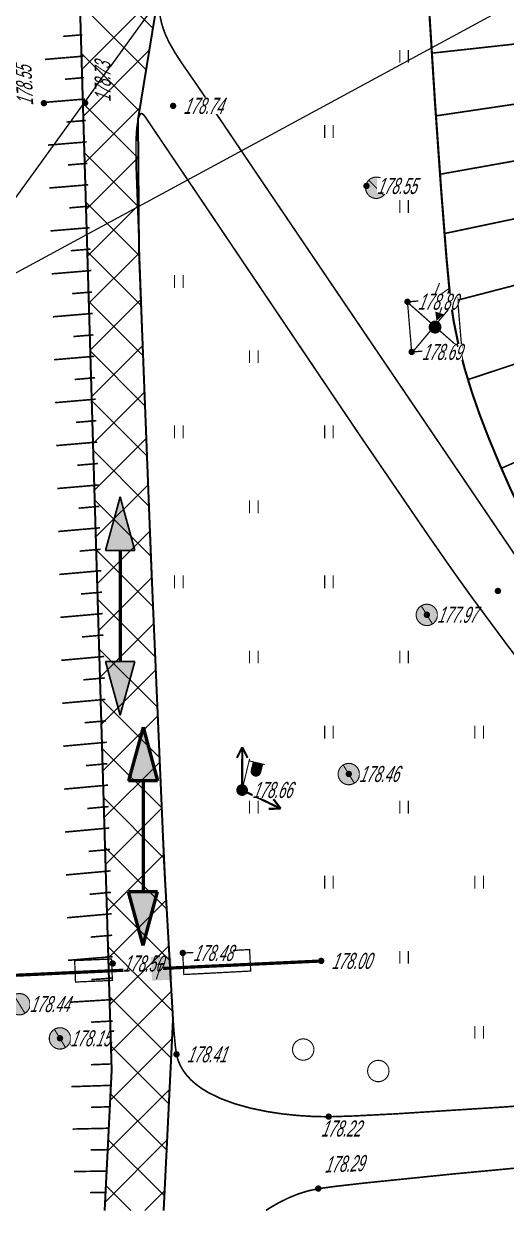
# Model space of a CAD drawing. Header units: millimetres. Extents: x 152217 to 562659, y 54507 to 219294.
# Drawn here: x 559881.5 to 559926.5, y 218900.4 to 219011.1 of the extents above; entities that cross this region are included whole.
import ezdxf

# ---------------------------------------------------------------- set-up
doc = ezdxf.new("R2010")
doc.units = ezdxf.units.MM
for name, pattern in [('Cплошная', [0]), ('Cплошная_0.50', [0]), ('Пунктирная 1_0.50', [0.5, 0, -0.5]), ('Штриховая 1.5-1.5_0.50', [1.5, 0.75, -0.75])]:
    doc.linetypes.add(name, pattern=pattern)
doc.layers.get('0').update_dxf_attribs({"lineweight": 18})
doc.layers.add('ИИ_ОФОРМЛЕНИЕ_025', color=7, linetype='Continuous', lineweight=25)
for name, color, linetype in [('Колодцы без разделения по назначению', 7, 'Continuous'), ('Контур здания', 7, 'Continuous'), ('Леса естественные высокоствольные', 7, 'Continuous'), ('ЛЭП н.напряж. застроен. терр.', 7, 'Continuous'), ('Молниеотвод_ на мет. столб', 7, 'Continuous'), ('Проезжие части улиц и тротуаров (без бортового камня)', 7, 'Continuous'), ('Растительность травяная луговая', 7, 'Continuous'), ('Рельеф', 7, 'Continuous'), ('Тепло наземн.', 7, 'Continuous'), ('Фонарь электр._ на ж.б. столб', 7, 'Continuous')]:
    doc.layers.add(name, color=color, linetype=linetype)
doc.styles.get("Standard").update_dxf_attribs({"font": 'simplex.shx', "width": 0.6, "oblique": 15})

# ---------------------------------------------------------------- blocks, each defined once
blk = doc.blocks.new('2011 - 401 трава')
at = {"color": 7, "linetype": 'Continuous', "lineweight": 0, "const_width": 0.1, "flags": 128}
for points in [[(0, 0), (0, 1.2)], [(0.8, 0), (0.8, 1.2)]]:
    blk.add_lwpolyline(points, dxfattribs=at)
blk = doc.blocks.new('2004 - 372 лес сажен d-2.0')
at = {"color": 7, "linetype": 'Continuous', "lineweight": 0, "const_width": 0.1, "flags": 128}
blk.add_lwpolyline([(0, 1), (0.269797, 0.962917), (0.519584, 0.854419), (0.730836, 0.682553), (0.887885, 0.460065), (0.979084, 0.203456), (0.997669, -0.068242), (0.942261, -0.33488), (0.81697, -0.57668), (0.631088, -0.775711), (0.398401, -0.917211), (0.136167, -0.990686), (-0.136167, -0.990686), (-0.398401, -0.917211), (-0.631088, -0.775711), (-0.81697, -0.57668), (-0.942261, -0.33488), (-0.997669, -0.068242), (-0.979084, 0.203456), (-0.887885, 0.460065), (-0.730836, 0.682553), (-0.519584, 0.854419), (-0.269797, 0.962917), (0, 1)], close=True, dxfattribs=at)
blk = doc.blocks.new('4031 - 114.4 ЛЭП низкого напряжения_MIRROR')
at = {"color": 7, "linetype": 'Continuous', "lineweight": 0, "const_width": 0.2, "flags": 128}
for points in [[(-4, 0), (-3, 0.5)], [(-3, -0.5), (-4, 0)], [(-0.5, 0), (-4, 0)]]:
    blk.add_lwpolyline(points, dxfattribs=at)
blk = doc.blocks.new('4031 - 114.4 ЛЭП низкого напряжения')
at = {"color": 7, "linetype": 'Continuous', "lineweight": 0, "const_width": 0.2, "flags": 128}
for points in [[(0.5, 0), (4, 0)], [(4, 0), (3, 0.5)], [(3, -0.5), (4, 0)]]:
    blk.add_lwpolyline(points, dxfattribs=at)
blk = doc.blocks.new('48 - 117.1 колодц.смотр.без раздел.по назначен d-2.0')
at = {"true_color": 0xffffff}
blk.add_hatch(color=7, dxfattribs=at).paths.add_polyline_path([(-0.00002, 1), (-0.3827, 0.92388), (-0.70712, 0.70712), (-0.92388, 0.3827), (-1, 0), (-0.92388, -0.38268), (-0.70712, -0.7071), (-0.3827, -0.92386), (0, -0.99998), (0.38268, -0.92386), (0.7071, -0.7071), (0.92386, -0.38268), (0.99998, 0.00002), (0.92386, 0.3827), (0.7071, 0.70712), (0.38268, 0.92388)])
at = {"color": 7, "linetype": 'Continuous', "lineweight": 0, "const_width": 0.1, "flags": 128}
blk.add_lwpolyline([(0, 1), (0.269797, 0.962917), (0.519584, 0.854419), (0.730836, 0.682553), (0.887885, 0.460065), (0.979084, 0.203456), (0.997669, -0.068242), (0.942261, -0.33488), (0.81697, -0.57668), (0.631088, -0.775711), (0.398401, -0.917211), (0.136167, -0.990686), (-0.136167, -0.990686), (-0.398401, -0.917211), (-0.631088, -0.775711), (-0.81697, -0.57668), (-0.942261, -0.33488), (-0.997669, -0.068242), (-0.979084, 0.203456), (-0.887885, 0.460065), (-0.730836, 0.682553), (-0.519584, 0.854419), (-0.269797, 0.962917), (0, 1)], close=True, dxfattribs=at)
at = {"color": 7, "linetype": 'Continuous', "lineweight": 0, "true_color": 0xffffff, "const_width": 0.02, "flags": 128}
blk.add_lwpolyline([(0, 1), (-0.382683, 0.92388), (-0.707107, 0.707107), (-0.92388, 0.382683), (-1, 0), (-0.92388, -0.382683), (-0.707107, -0.707107), (-0.382683, -0.92388), (0, -1), (0.382683, -0.92388), (0.707107, -0.707107), (0.92388, -0.382683), (1, 0), (0.92388, 0.382683), (0.707107, 0.707107), (0.382683, 0.92388), (0, 1)], close=True, dxfattribs=at)
at = {"color": 7, "linetype": 'Continuous', "lineweight": 0, "const_width": 0.1, "flags": 128}
blk.add_lwpolyline([(-0.71, 0.71), (0.71, -0.71)], dxfattribs=at)
blk = doc.blocks.new('33 - 110.1.1 фонарь на жб столб')
at = {"true_color": 0xffffff}
for points in [[(1.3, 2.8), (0.4, 2.8), (0.4, 2), (0.46028, 1.775), (0.625, 1.6103), (0.85, 1.55), (1.075, 1.6103), (1.2397, 1.775), (1.3, 2)], [(0, 0.5), (-0.25, 0.43302), (-0.43302, 0.25002), (-0.5, 0.00002), (-0.43302, -0.24998), (-0.25, -0.433), (-0.00002, -0.5), (0.24998, -0.433), (0.433, -0.25), (0.5, 0), (0.433, 0.25), (0.25, 0.43302)]]:
    blk.add_hatch(color=7, dxfattribs=at).paths.add_polyline_path(points)
at = {"color": 7, "linetype": 'Continuous', "lineweight": 0, "const_width": 0.1, "flags": 128}
for points in [[(0, 0.5), (0, 3)], [(0, 2.8), (1.5, 2.8)], [(0.4, 2.8), (0.4, 2)], [(1.3, 2.8), (1.3, 2)], [(1.3, 2), (1.265746, 1.827792), (1.168198, 1.681802), (1.022208, 1.584254), (0.85, 1.55), (0.677792, 1.584254), (0.531802, 1.681802), (0.434254, 1.827792), (0.4, 2)]]:
    blk.add_lwpolyline(points, dxfattribs=at)
at = {"color": 7, "linetype": 'Continuous', "lineweight": 0, "true_color": 0xffffff, "const_width": 0.02, "flags": 128}
for points in [[(1.3, 2.8), (0.4, 2.8), (0.4, 2), (0.460289, 1.775), (0.625, 1.610289), (0.85, 1.55), (1.075, 1.610289), (1.239711, 1.775), (1.3, 2), (1.3, 2.8)], [(0, 0.5), (-0.25, 0.433013), (-0.433013, 0.25), (-0.5, 0), (-0.433013, -0.25), (-0.25, -0.433013), (0, -0.5), (0.25, -0.433013), (0.433013, -0.25), (0.5, 0), (0.433013, 0.25), (0.25, 0.433013), (0, 0.5)]]:
    blk.add_lwpolyline(points, close=True, dxfattribs=at)
at = {"color": 7, "linetype": 'Continuous', "lineweight": 0, "const_width": 0.1, "flags": 128}
for points in [[(0, 0.5), (0.191342, 0.46194), (0.353553, 0.353553), (0.46194, 0.191342), (0.5, 0), (0.46194, -0.191342), (0.353553, -0.353553), (0.191342, -0.46194), (0, -0.5), (-0.191342, -0.46194), (-0.353553, -0.353553), (-0.46194, -0.191342), (-0.5, 0), (-0.46194, 0.191342), (-0.353553, 0.353553), (-0.191342, 0.46194), (0, 0.5)], [(0.086189, -0.05071), (0.096802, 0.025087), (0.05071, 0.086189), (-0.025087, 0.096802), (-0.086189, 0.05071), (-0.096802, -0.025087), (-0.05071, -0.086189), (0.025087, -0.096802), (0.086189, -0.05071)]]:
    blk.add_lwpolyline(points, close=True, dxfattribs=at)
blk = doc.blocks.new('29 - 109.1.2 молниеводы на столбах метал')
for points in [[(0.5, 1.35), (-0.3, 1.4), (0, 0.6)], [(-0.00002, 0.6), (-0.27884, 0.53128), (-0.4938, 0.34084), (-0.59564, 0.07234), (-0.56102, -0.21276), (-0.39788, -0.4491), (-0.1436, -0.58256), (0.14358, -0.58256), (0.39786, -0.4491), (0.561, -0.21276), (0.59562, 0.07234), (0.49378, 0.34084), (0.27882, 0.53128)]]:
    blk.add_hatch(color=7).paths.add_polyline_path(points)
at = {"color": 7, "linetype": 'Continuous', "lineweight": 0, "const_width": 0.1, "flags": 128}
for points in [[(-0.8, 2.4), (-0.55, 4.1)], [(0.5, 3.9), (-0.8, 2.4)], [(0.117261, 1.373921), (0.5, 3.9)]]:
    blk.add_lwpolyline(points, dxfattribs=at)
at = {"color": 7, "linetype": 'Continuous', "lineweight": 0, "const_width": 0.02, "flags": 128}
for points in [[(0.5, 1.35), (-0.3, 1.4), (0, 0.6), (0.5, 1.35)], [(0, 0.6), (-0.278834, 0.531274), (-0.49379, 0.340839), (-0.595625, 0.072322), (-0.56101, -0.212763), (-0.397874, -0.449106), (-0.143589, -0.582565), (0.143589, -0.582565), (0.397874, -0.449106), (0.56101, -0.212763), (0.595625, 0.072322), (0.49379, 0.340839), (0.278834, 0.531274), (0, 0.6)]]:
    blk.add_lwpolyline(points, close=True, dxfattribs=at)
blk = doc.blocks.new('118 - 330 отм высот')
blk.add_hatch(color=7).paths.add_polyline_path([(0.098, 0.12), (0.002, 0.155), (-0.095, 0.121), (-0.146, 0.032), (-0.129, -0.069), (-0.05, -0.135), (0.052, -0.136), (0.131, -0.07), (0.149, 0.031)])
at = {"color": 7, "linetype": 'Continuous', "lineweight": 0, "const_width": 0.01, "flags": 128}
blk.add_lwpolyline([(0.098, 0.12), (0.002, 0.155), (-0.095, 0.121), (-0.146, 0.032), (-0.129, -0.069), (-0.05, -0.135), (0.052, -0.136), (0.131, -0.07), (0.149, 0.031), (0.098, 0.12)], close=True, dxfattribs=at)

msp = doc.modelspace()

# ---------------------------------------------------------------- hatches: boundary and pattern name
at = {"layer": 'ИИ_ОФОРМЛЕНИЕ_025'}
h = msp.add_hatch(color=5, dxfattribs=at)
h.dxf.hatch_style = 1
h.paths.add_polyline_path([(559890.4771, 218946.6331), (559891.8329, 218951.6331), (559889.1213, 218951.6331)])
h.paths.add_polyline_path([(559890.4771, 218966.9947), (559889.1213, 218961.9947), (559891.8329, 218961.9947)])
at = {"layer": 'ИИ_ОФОРМЛЕНИЕ_025', "lineweight": 50}
h = msp.add_hatch(color=1, dxfattribs=at)
h.dxf.hatch_style = 1
h.paths.add_polyline_path([(559892.6115, 218925.1626), (559893.9672, 218930.1626), (559891.2557, 218930.1626)])
h.paths.add_polyline_path([(559892.6115, 218945.5243), (559891.2557, 218940.5243), (559893.9672, 218940.5243)])

# ---------------------------------------------------------------- linework, layer by layer
at = {"layer": 'ИИ_ОФОРМЛЕНИЕ_025', "color": 6}
for p, q in [((559893.5446, 219010.6414), (559886.5681, 219017.6179)), ((559887.1492, 218998.1012), (559892.334, 219003.286)), ((559892.2267, 218993.9988), (559887.1192, 218999.1062)), ((559887.279, 218993.7408), (559892.1843, 218998.6461)), ((559892.2807, 218989.4546), (559887.257, 218994.4783)), ((559887.4088, 218989.3805), (559892.2249, 218994.1967)), ((559892.462, 218984.7833), (559887.3948, 218989.8504)), ((559887.5386, 218985.0202), (559892.2692, 218989.7508)), ((559892.6432, 218980.1119), (559887.5326, 218985.2225)), ((559887.6685, 218980.6599), (559892.4369, 218985.4284)), ((559887.7983, 218976.2996), (559892.6046, 218981.106)), ((559892.8244, 218975.4405), (559887.6704, 218980.5946)), ((559887.9281, 218971.9393), (559892.7723, 218976.7836)), ((559893.0057, 218970.7692), (559887.8082, 218975.9667)), ((559888.0579, 218967.579), (559892.94, 218972.4611)), ((559893.1869, 218966.0978), (559887.946, 218971.3387)), ((559888.1877, 218963.2187), (559893.1077, 218968.1387)), ((559893.3681, 218961.4265), (559888.0838, 218966.7108)), ((559888.3176, 218958.8584), (559893.2754, 218963.8163)), ((559893.5676, 218956.7369), (559888.2216, 218962.0829)), ((559888.4474, 218954.4981), (559893.4474, 218959.4981)), ((559893.772, 218952.0424), (559888.3594, 218957.455)), ((559888.5772, 218950.1378), (559893.6347, 218955.1953)), ((559893.9763, 218947.3479), (559888.4971, 218952.8271)), ((559888.707, 218945.7775), (559893.822, 218950.8925)), ((559894.1807, 218942.6534), (559888.6349, 218948.1991)), ((559888.8369, 218941.4172), (559894.0094, 218946.5897)), ((559894.3851, 218937.9588), (559888.7727, 218943.5712)), ((559888.9667, 218937.0569), (559894.1967, 218942.2869)), ((559894.5895, 218933.2643), (559888.9105, 218938.9433)), ((559889.0965, 218932.6966), (559894.384, 218937.9841)), ((559894.8445, 218928.5192), (559889.0483, 218934.3154)), ((559889.2263, 218928.3363), (559894.5713, 218933.6813)), ((559889.2808, 218905.9401), (559895.1018, 218911.7611)), ((559894.8244, 218906.0887), (559889.5554, 218911.3577)), ((559889.041, 218901.2102), (559894.8709, 218907.0401)), ((559894.615, 218901.8079), (559889.3388, 218907.0842)), ((559891.4756, 218900.4572), (559889.1222, 218902.8106)), ((559892.7782, 218900.4572), (559894.64, 218902.319))]:
    msp.add_line(p, q, dxfattribs=at)
at = {"layer": 'ИИ_ОФОРМЛЕНИЕ_025', "color": 5}
for p, q in [((559890.4771, 218966.9947), (559889.1213, 218961.9947)), ((559890.4771, 218966.9947), (559891.8329, 218961.9947)), ((559891.8329, 218961.9947), (559889.1213, 218961.9947)), ((559891.8329, 218951.6331), (559889.1213, 218951.6331)), ((559890.4771, 218946.6331), (559889.1213, 218951.6331)), ((559890.4771, 218946.6331), (559891.8329, 218951.6331))]:
    msp.add_line(p, q, dxfattribs=at)
at = {"layer": 'ИИ_ОФОРМЛЕНИЕ_025', "color": 5, "lineweight": 50}
msp.add_line((559890.4771, 218961.9947), (559890.4771, 218951.6331), dxfattribs=at)
at = {"layer": 'ИИ_ОФОРМЛЕНИЕ_025', "color": 1, "lineweight": 50}
for p, q in [((559892.6115, 218945.5243), (559891.2557, 218940.5243)), ((559892.6115, 218945.5243), (559893.9672, 218940.5243)), ((559893.9672, 218940.5243), (559891.2557, 218940.5243)), ((559892.6115, 218940.5243), (559892.6115, 218930.1626)), ((559893.9672, 218930.1626), (559891.2557, 218930.1626)), ((559892.6115, 218925.1626), (559891.2557, 218930.1626)), ((559892.6115, 218925.1626), (559893.9672, 218930.1626))]:
    msp.add_line(p, q, dxfattribs=at)
at = {"layer": 'Контур здания', "color": 7, "linetype": 'Cплошная_0.50', "lineweight": 0, "const_width": 0.12, "flags": 128}
for points in [[(559917.2333, 218985.1535), (559922.1503, 218980.8159)], [(559921.9634, 218985.5061), (559917.7915, 218980.5493)]]:
    msp.add_lwpolyline(points, dxfattribs=at)
for points in [[(559917.2633, 218985.1635), (559917.6538, 218980.4899), (559922.3184, 218980.8796), (559921.9279, 218985.5532), (559917.2633, 218985.1635)], [(559896.3103, 218924.4541), (559896.4147, 218922.4518), (559902.6474, 218922.7768), (559902.543, 218924.779), (559896.3103, 218924.4541)], [(559889.6704, 218923.8983), (559889.755, 218921.8997), (559886.3175, 218921.7542), (559886.2328, 218923.7527), (559889.6704, 218923.8983)]]:
    msp.add_lwpolyline(points, close=True, dxfattribs=at)
at = {"layer": 'Проезжие части улиц и тротуаров (без бортового камня)', "color": 7, "linetype": 'Штриховая 1.5-1.5_0.50', "lineweight": 0, "const_width": 0.15, "flags": 128}
for points in [[(559894.5172, 219040.4296), (559894.0054, 219037.2854), (559893.773, 219035.6254), (559893.6043, 219034.1371), (559893.4768, 219032.5078), (559893.4245, 219030.9807), (559893.4436, 219028.6497), (559893.5265, 219025.1082), (559893.8276, 219017.0558), (559894.0305, 219013.5935), (559894.224, 219011.6854), (559894.3445, 219011.1274), (559894.5183, 219010.5594), (559894.7467, 219009.9774), (559895.0322, 219009.3746), (559895.5955, 219008.3811), (559896.3665, 219007.2098), (559896.904, 219006.4419), (559897.8182, 219005.1168), (559903.0771, 218997.3174), (559914.1625, 218980.9417), (559928.1612, 218960.278)], [(559904.0701, 218900.4572), (559904.419, 218900.6857), (559905.2241, 218901.1541), (559906.1636, 218901.6224), (559907.0929, 218901.999), (559908.0183, 218902.2866), (559908.9438, 218902.4864), (559910.5125, 218902.7002), (559913.2574, 218903.0138), (559921.642, 218903.8696), (559933.0383, 218904.937), (559944.8536, 218905.9654), (559957.694, 218906.9831), (559968.0888, 218907.6865), (559979.3497, 218908.2782), (559994.3336, 218908.9431), (560009.6509, 218909.5462), (560025.1119, 218910.0925), (560038.4301, 218910.502), (560047.7407, 218910.7177), (560055.3124, 218910.7856), (560063.1497, 218910.7601), (560071.233, 218910.6317), (560078.5611, 218910.4059), (560082.1744, 218910.2424), (560085.4236, 218910.0535), (560088.2816, 218909.8407), (560090.7308, 218909.6054), (560092.8977, 218909.3714), (560097.2286, 218908.8924), (560100.4108, 218908.4873), (560103.1208, 218908.0761), (560105.5822, 218907.628), (560107.8618, 218907.1307), (560109.9872, 218906.5781), (560112.4113, 218905.8175), (560114.6567, 218904.9587), (560115.7176, 218904.4906), (560116.739, 218903.9959), (560117.7219, 218903.474), (560118.6672, 218902.9245), (560119.6412, 218902.301), (560120.7563, 218901.5289), (560122.1852, 218900.4572)]]:
    msp.add_lwpolyline(points, dxfattribs=at)
msp.add_lwpolyline([(559967.7719, 218915.1816), (559967.9627, 218915.352), (559968.1026, 218915.537), (559968.1916, 218915.7367), (559968.23, 218915.9512), (559968.2177, 218916.1808), (559968.1547, 218916.4258), (559967.8763, 218916.963), (559967.395, 218917.5642), (559966.7065, 218918.2353), (559965.8049, 218918.9821), (559964.6778, 218919.8151), (559963.2782, 218920.7668), (559961.5749, 218921.8566), (559956.5658, 218924.8854), (559953.5006, 218926.7197), (559949.8364, 218928.9881), (559946.9889, 218930.884), (559945.777, 218931.7548), (559944.7008, 218932.5788), (559943.7534, 218933.3614), (559942.9306, 218934.1059), (559941.1873, 218935.8119), (559939.4367, 218937.6104), (559937.673, 218939.5075), (559935.8879, 218941.5121), (559932.7255, 218945.2598), (559929.3755, 218949.4732), (559926.5592, 218953.1713), (559923.2089, 218957.6953), (559921.561, 218959.9958), (559919.2797, 218963.2679), (559912.7945, 218972.7594), (559899.6425, 218992.2877), (559899.0128, 218993.226), (559892.723, 219002.5481), (559892.5489, 219002.7035), (559892.4695, 219002.7192), (559892.3954, 219002.6938), (559892.2629, 219002.5191), (559892.152, 219002.1802), (559892.0237, 219001.3284), (559891.9533, 219000.1066), (559891.9593, 218998.0206), (559892.7527, 218976.8433), (559893.6031, 218955.5056), (559894.3488, 218938.236), (559894.7957, 218928.8707), (559895.1759, 218921.8552), (559895.4873, 218917.2274), (559895.6168, 218915.814), (559895.7288, 218915.0024), (559895.8697, 218914.4809), (559896.0772, 218913.9806), (559896.3513, 218913.5017), (559896.6916, 218913.0446), (559897.098, 218912.6096), (559897.57, 218912.1973), (559898.1071, 218911.8081), (559898.7085, 218911.4427), (559899.8451, 218910.8903), (559901.1496, 218910.4076), (559902.6133, 218909.998), (559904.2197, 218909.6661), (559905.5948, 218909.4595), (559907.0252, 218909.3091), (559908.4831, 218909.2181), (559909.9178, 218909.1896), (559912.219, 218909.2627), (559916.1404, 218909.462), (559926.2895, 218910.1039), (559933.4983, 218910.6332), (559940.3672, 218911.1952), (559946.6293, 218911.7679), (559952.1775, 218912.3413), (559958.3174, 218913.0909), (559960.8399, 218913.4579), (559962.9884, 218913.8183), (559964.7574, 218914.1713), (559966.1455, 218914.5165), (559967.1508, 218914.8534), (559967.5094, 218915.0186), (559967.7719, 218915.1816)], close=True, dxfattribs=at)
at = {"layer": 'Рельеф', "color": 7, "linetype": 'Пунктирная 1_0.50', "lineweight": 0, "const_width": 0.2, "flags": 128}
msp.add_lwpolyline([(559951.4133, 219141.9281), (559946.4314, 219136.4137), (559941.1542, 219130.517), (559937.3016, 219126.0827), (559935.1682, 219123.6396), (559934.29, 219122.6503), (559932.6474, 219120.7311), (559931.3953, 219119.1219), (559930.7012, 219118.127), (559930.0952, 219117.1614), (559929.5693, 219116.2121), (559929.1192, 219115.2717), (559928.6024, 219114.0182), (559927.931, 219112.2569), (559926.2463, 219107.5354), (559924.3073, 219101.7684), (559922.505, 219096.1007), (559921.6043, 219093.1129), (559920.8468, 219090.4648), (559920.2471, 219088.2078), (559919.8125, 219086.3697), (559919.4852, 219084.6727), (559919.1936, 219082.7786), (559918.9382, 219080.6895), (559918.7193, 219078.4081), (559918.4572, 219074.584), (559918.2794, 219070.3185), (559918.1773, 219065.3483), (559918.1658, 219064.5585), (559918.2108, 219062.6213), (559918.3985, 219060.1886), (559918.623, 219058.1255), (559918.9209, 219055.8221), (559919.2002, 219053.8769), (559919.2917, 219053.2462), (559919.525, 219052.1773), (559919.7605, 219051.404), (559919.8483, 219051.1247), (559920.1395, 219050.0648), (559920.4055, 219049.0497), (559920.5345, 219048.581), (559920.8121, 219047.5016), (559921.0051, 219046.5978), (559921.1593, 219045.5123), (559921.1834, 219044.6032), (559921.0508, 219043.4186), (559920.6519, 219040.685), (559920.531, 219039.8749), (559919.8826, 219035.3613), (559919.4155, 219031.6729), (559919.1569, 219029.2426), (559918.9733, 219027.0684), (559918.8639, 219025.1411), (559918.8285, 219023.4585), (559918.8625, 219021.4926), (559918.9606, 219018.8137), (559919.3428, 219011.4743), (559919.8234, 219003.8323), (559920.3894, 218995.7737), (559920.893, 218989.3258), (559921.2473, 218985.534), (559921.57, 218983.3537), (559922.0337, 218981.1039), (559922.5877, 218978.9616), (559923.2646, 218976.7482), (559923.9868, 218974.6724), (559924.8169, 218972.5175), (559925.8246, 218970.0889), (559926.8489, 218967.7647), (559928.1732, 218964.9684), (559929.4934, 218962.4142), (559930.2777, 218961.0089), (559931.0558, 218959.6992), (559931.8267, 218958.4871), (559932.5893, 218957.3739), (559934.4399, 218954.9099), (559936.6853, 218952.1465), (559939.2338, 218949.201), (559941.9061, 218946.2849), (559944.7472, 218943.3662), (559947.4551, 218940.7728), (559950.2519, 218938.1525), (559954.1032, 218934.5488), (559956.3451, 218932.5188), (559958.3838, 218930.7429), (559960.2819, 218929.1665), (559962.0569, 218927.7754), (559964.2197, 218926.2149), (559966.2053, 218924.9472), (559967.1344, 218924.4213), (559968.0217, 218923.967), (559968.8676, 218923.5841), (559969.6724, 218923.2725), (559970.4723, 218923.0232), (559971.3292, 218922.8184), (559972.2437, 218922.6578), (559973.2169, 218922.5412), (559974.2492, 218922.4686), (559975.3434, 218922.4397), (559976.5018, 218922.4545), (559977.7285, 218922.5129), (559979.5441, 218922.6658), (559981.5301, 218922.905), (559983.7169, 218923.2327), (559986.3903, 218923.6917), (559987.3392, 218923.8622), (559990.9549, 218924.4786), (559992.1395, 218924.6333), (559993.0943, 218924.7122), (559997.9667, 218924.9141), (560002.842, 218925.0551), (560007.7187, 218925.1658)], dxfattribs=at)
at = {"layer": 'Рельеф', "color": 7, "linetype": 'Cплошная', "lineweight": 0, "const_width": 0.15, "flags": 128}
for points in [[(559967.4967, 219013.6223), (559919.5316, 219008.3526)], [(559886.9554, 219010.0698), (559885.1658, 219009.9172)], [(559968.0489, 219009.6608), (559919.9127, 219002.5052)], [(559887.0397, 219008.0716), (559883.4579, 219007.7688)], [(559887.1212, 219006.0733), (559885.3283, 219005.9234)], [(559968.7501, 219005.7229), (559920.295, 218997.0619)], [(559887.1996, 219004.0748), (559883.6084, 219003.7787)], [(559887.2752, 219002.0763), (559885.4762, 219001.9284)], [(559969.5429, 219001.8024), (559920.7133, 218991.536)], [(559887.3498, 219000.0776), (559883.743, 218999.7809)], [(559887.4235, 218998.079), (559885.6151, 218997.93)], [(559970.4786, 218997.9137), (559921.2933, 218985.1598)], [(559887.4965, 218996.0803), (559883.8681, 218995.7806)], [(559887.5688, 218994.0816), (559885.7484, 218993.9309)], [(559971.6244, 218994.0821), (559922.8947, 218977.9163)], [(559887.6405, 218992.0829), (559883.9863, 218991.7793)], [(559887.7117, 218990.0842), (559885.8775, 218989.9313)], [(559973.065, 218990.352), (559926.0132, 218969.6502)], [(559887.7823, 218988.0854), (559884.0993, 218987.7774)], [(559887.8525, 218986.0867), (559886.0033, 218985.9314)], [(559887.9222, 218984.0879), (559884.2081, 218983.7749)], [(559887.9915, 218982.0891), (559886.1263, 218981.9313)], [(559888.0603, 218980.0903), (559884.3136, 218979.772)], [(559888.1288, 218978.0914), (559886.247, 218977.9309)], [(559888.1969, 218976.0926), (559884.4162, 218975.7688)], [(559888.2646, 218974.0938), (559886.3656, 218973.9304)], [(559888.3319, 218972.0949), (559884.5163, 218971.7654)], [(559888.3989, 218970.096), (559886.4823, 218969.9298)], [(559888.4655, 218968.0971), (559884.6144, 218967.7618)], [(559888.5317, 218966.0982), (559886.5972, 218965.9291)], [(559888.5976, 218964.0993), (559884.7106, 218963.7581)], [(559888.6631, 218962.1004), (559886.7106, 218961.9283)], [(559888.7282, 218960.1014), (559884.8052, 218959.7543)], [(559888.7929, 218958.1025), (559886.8224, 218957.9275)], [(559888.8571, 218956.1035), (559884.8983, 218955.7506)], [(559888.921, 218954.1045), (559886.9326, 218953.9266)], [(559888.9844, 218952.1055), (559884.99, 218951.7469)], [(559889.0472, 218950.1065), (559887.0553, 218949.9271)], [(559889.1096, 218948.1075), (559885.0806, 218947.7435)], [(559889.1714, 218946.1085), (559887.1796, 218945.928)], [(559889.2326, 218944.1094), (559885.17, 218943.7405)], [(559889.2932, 218942.1103), (559887.3014, 218941.9291)], [(559889.3529, 218940.1112), (559885.2585, 218939.7381)], [(559889.4118, 218938.1121), (559887.4201, 218937.9304)], [(559889.4697, 218936.1129), (559885.3462, 218935.7369)], [(559889.5264, 218934.1137), (559887.5346, 218933.9323)], [(559889.5815, 218932.1145), (559885.4331, 218931.7379)], [(559889.6348, 218930.1152), (559887.6429, 218929.9355)], [(559889.6854, 218928.1158), (559885.5193, 218927.7444)], [(559889.7321, 218926.1164), (559887.7397, 218925.9427)], [(559889.7716, 218924.1168), (559885.6051, 218923.7734)], [(559889.7936, 218922.1169), (559887.7987, 218921.9748)], [(559889.7929, 218920.1169), (559885.6907, 218919.8658)], [(559889.7727, 218918.117), (559887.7755, 218918.0118)], [(559889.7357, 218916.1174), (559885.7942, 218915.9388)], [(559889.6838, 218914.118), (559887.7711, 218914.0438)], [(559889.6185, 218912.1191), (559885.9264, 218911.9972)], [(559889.5411, 218910.1206), (559887.7682, 218910.0714)], [(559889.4526, 218908.1226), (559886.0621, 218908.0449)], [(559889.3536, 218906.125), (559887.7387, 218906.0953)], [(559889.2448, 218904.128), (559886.1765, 218904.0848)], [(559889.1265, 218902.1315), (559887.6715, 218902.117)]]:
    msp.add_lwpolyline(points, dxfattribs=at)
at = {"layer": 'Тепло наземн.', "color": 7, "linetype": 'Cплошная_0.50', "lineweight": 0, "const_width": 0.3, "flags": 128}
msp.add_lwpolyline([(559909.217, 218923.7125), (559879.4781, 218922.3255)], dxfattribs=at)

# ---------------------------------------------------------------- block references
at = {"layer": 'Колодцы без разделения по назначению', "color": 7, "zscale": 2}
msp.add_blockref('48 - 117.1 колодц.смотр.без раздел.по назначен d-2.0', (559914.3507, 218995.8041), dxfattribs=at)
at = {"layer": 'Колодцы без разделения по назначению', "color": 7, "zscale": 2, "rotation": 346.4797719999943}
for p in [(559919.0666, 218955.9822), (559911.7906, 218941.141), (559881.0852, 218919.6859), (559884.8653, 218916.4974)]:
    msp.add_blockref('48 - 117.1 колодц.смотр.без раздел.по назначен d-2.0', p, dxfattribs=at)
at = {"layer": 'Леса естественные высокоствольные', "color": 7, "zscale": 2}
for p in [(559907.541, 218915.4572), (559914.541, 218913.4572)]:
    msp.add_blockref('2004 - 372 лес сажен d-2.0', p, dxfattribs=at)
at = {"layer": 'ЛЭП н.напряж. застроен. терр.', "color": 7, "zscale": 2}
for name, rotation in [('4031 - 114.4 ЛЭП низкого напряжения_MIRROR', 269.7278649999896), ('4031 - 114.4 ЛЭП низкого напряжения', 334.3159479999891)]:
    msp.add_blockref(name, (559901.8447, 218939.6502), dxfattribs=dict(at, rotation=rotation))
at = {"layer": 'Молниеотвод_ на мет. столб', "color": 7, "zscale": 2, "rotation": 346.4797719999943}
msp.add_blockref('29 - 109.1.2 молниеводы на столбах метал', (559919.8316, 218982.8071), dxfattribs=at)
at = {"layer": 'Растительность травяная луговая', "color": 7, "zscale": 2}
for p in [(559916.541, 219007.4572), (559909.541, 219000.4572), (559916.541, 218993.4572), (559895.541, 218986.4572), (559902.541, 218979.4572), (559895.541, 218972.4572), (559909.541, 218972.4572), (559902.541, 218965.4572), (559895.541, 218958.4572), (559909.541, 218958.4572), (559902.541, 218951.4572), (559916.541, 218951.4572), (559909.541, 218944.4572), (559923.541, 218944.4572), (559902.541, 218937.4572), (559916.541, 218937.4572), (559909.541, 218930.4572), (559923.541, 218930.4572), (559916.541, 218923.4572), (559923.541, 218916.4572)]:
    msp.add_blockref('2011 - 401 трава', p, dxfattribs=at)
at = {"layer": 'Рельеф', "color": 7, "xscale": 2, "yscale": 2, "zscale": 2}
for p in [(559883.3669, 219003.6832, 357.098), (559895.4137, 219003.4302, 357.476), (559913.4365, 218995.9611, 357.092), (559917.2633, 218985.1635, 357.608), (559917.6538, 218980.4899, 357.37), (559925.6916, 218958.1994, 356.41), (559919.0666, 218955.9822, 355.942), (559911.7906, 218941.141, 356.92), (559901.8447, 218939.6502, 357.33), (559896.3103, 218924.4541, 356.962), (559889.7814, 218923.4666, 356.998), (559909.217, 218923.7125, 356.006), (559884.8653, 218916.4974, 356.304), (559895.7288, 218915.0024, 356.822), (559908.9438, 218902.4864, 356.57)]:
    msp.add_blockref('118 - 330 отм высот', p, dxfattribs=at)
at = {"layer": 'Фонарь электр._ на ж.б. столб', "color": 7, "zscale": 2, "rotation": 346.4797719999943}
msp.add_blockref('33 - 110.1.1 фонарь на жб столб', (559901.8447, 218939.6502), dxfattribs=at)

# ---------------------------------------------------------------- texts
at = {"layer": 'Рельеф', "color": 7, "char_height": 1.5, "attachment_point": 4, "bg_fill": 3, "box_fill_scale": 1, "bg_fill_color": 256, "bg_fill_transparency": 0}
for s, insert, rotation in [('{\\fD431|c1|b0|i1;\\l\\C0;178.55}', (559881.6398, 219003.4978), 92.779787), ('{\\fD431|c1|b0|i1;\\l\\C0;178.73}', (559888.8588, 219003.8587), 90.198353)]:
    msp.add_mtext(s, dxfattribs=dict(at, insert=insert, rotation=rotation))

# ---------------------------------------------------------------- next in the draw order: linework, layer by layer
at = {"layer": 'ИИ_ОФОРМЛЕНИЕ_025', "color": 6}
for p, q in [((559886.8895, 219006.8218), (559894.0316, 219013.9639)), ((559892.91, 219006.7859), (559886.7059, 219012.99)), ((559892.2754, 219002.9303), (559886.8437, 219008.3621)), ((559887.0193, 219002.4615), (559893.2186, 219008.6607)), ((559892.1853, 218998.5303), (559886.9814, 219003.7342))]:
    msp.add_line(p, q, dxfattribs=at)

# ---------------------------------------------------------------- next in the draw order: block references
at = {"layer": 'Рельеф', "color": 7, "xscale": 2, "yscale": 2, "zscale": 2}
msp.add_blockref('118 - 330 отм высот', (559887.2136, 219003.7067, 357.462), dxfattribs=at)

# ---------------------------------------------------------------- next in the draw order: texts
at = {"layer": 'Рельеф', "color": 7, "char_height": 1.5, "attachment_point": 4, "bg_fill": 3, "box_fill_scale": 1, "bg_fill_color": 256, "bg_fill_transparency": 0}
for s, insert in [('{\\fD431|c1|b0|i1;\\l\\C0;178.74}', (559896.4137, 219003.4302)), ('{\\fD431|c1|b0|i1;\\l\\C0;178.55}', (559914.4365, 218995.9611)), ('{\\fD431|c1|b0|i1;\\l\\C0;178.80}', (559918.2633, 218985.1635)), ('{\\fD431|c1|b0|i1;\\l\\C0;178.69}', (559918.6538, 218980.4899)), ('{\\fD431|c1|b0|i1;\\l\\C0;177.97}', (559920.0666, 218955.9822)), ('{\\fD431|c1|b0|i1;\\l\\C0;178.46}', (559912.7906, 218941.141)), ('{\\fD431|c1|b0|i1;\\l\\C0;178.66}', (559902.8447, 218939.6502)), ('{\\fD431|c1|b0|i1;\\l\\C0;178.50}', (559890.7814, 218923.4666)), ('{\\fD431|c1|b0|i1;\\l\\C0;178.48}', (559897.3103, 218924.4541)), ('{\\fD431|c1|b0|i1;\\l\\C0;178.00}', (559910.217, 218923.7125)), ('{\\fD431|c1|b0|i1;\\l\\C0;178.44}', (559882.0852, 218919.6859)), ('{\\fD431|c1|b0|i1;\\l\\C0;178.15}', (559885.8653, 218916.4974)), ('{\\fD431|c1|b0|i1;\\l\\C0;178.41}', (559896.7288, 218915.0024)), ('{\\fD431|c1|b0|i1;\\l\\C0;178.22}', (559909.233, 218908.0877))]:
    msp.add_mtext(s, dxfattribs=dict(at, insert=insert))
at = {"layer": 'Рельеф', "color": 7, "insert": (559909.539, 218904.7222), "char_height": 1.5, "attachment_point": 4, "rotation": 2.257069, "bg_fill": 3, "box_fill_scale": 1, "bg_fill_color": 256, "bg_fill_transparency": 0}
msp.add_mtext('{\\fD431|c1|b0|i1;\\l\\C0;178.29}', dxfattribs=at)

# ---------------------------------------------------------------- next in the draw order: hatches: boundary and pattern name
at = {"layer": 'Тепло наземн.', "true_color": 0xffffff}
msp.add_hatch(color=7, dxfattribs=at).paths.add_polyline_path([(559893.3425, 218924.0669), (559895.2506, 218924.1559), (559895.3525, 218921.9711), (559893.4444, 218921.8821)])

# ---------------------------------------------------------------- next in the draw order: linework, layer by layer
for q in [(560008.8635, 219057.273), (559910.6076, 219036.1216)]:
    msp.add_line((559872.2796, 218983.2746), q)
at = {"layer": 'ИИ_ОФОРМЛЕНИЕ_025', "color": 6}
for p, q in [((559895.1104, 218923.7632), (559889.1861, 218929.6875)), ((559889.3562, 218923.976), (559894.7945, 218929.4143)), ((559895.3762, 218919.0072), (559889.3239, 218925.0595)), ((559889.486, 218919.6157), (559895.0322, 218925.1619)), ((559889.6158, 218915.2554), (559895.2699, 218920.9094)), ((559895.2431, 218914.6502), (559889.4617, 218920.4316)), ((559889.5205, 218910.67), (559895.3327, 218916.4821)), ((559895.0337, 218910.3695), (559889.5995, 218915.8037))]:
    msp.add_line(p, q, dxfattribs=at)
at = {"layer": 'ИИ_ОФОРМЛЕНИЕ_025', "color": 6, "lineweight": 30}
for points in [[(559884.0941, 219071.7333), (559886.4954, 219020.0589), (559889.6665, 218913.5509), (559889.0029, 218900.4572)], [(559894.5489, 218900.4572), (559895.4189, 218918.244), (559894.6255, 218932.4376), (559893.4066, 218960.4339), (559892.2644, 218989.8755), (559892.152, 219002.1802), (559894.0305, 219013.5935), (559894.2126, 219071.1969)]]:
    msp.add_lwpolyline(points, dxfattribs=at)

# ---------------------------------------------------------------- next in the draw order: block references
at = {"layer": 'Рельеф', "color": 7, "xscale": 2, "yscale": 2, "zscale": 2}
msp.add_blockref('118 - 330 отм высот', (559909.9178, 218909.1896, 356.448), dxfattribs=at)

# ---------------------------------------------------------------- next in the draw order: texts
at = {"layer": 'Тепло наземн.', "color": 7, "insert": (559893.5402, 218921.9757), "char_height": 1.5, "attachment_point": 7, "rotation": 2.670228}
msp.add_mtext('{\\fBm431|c1|b0|i1;\\l\\C0;Т}', dxfattribs=at)

doc.saveas('drawing.dxf')
